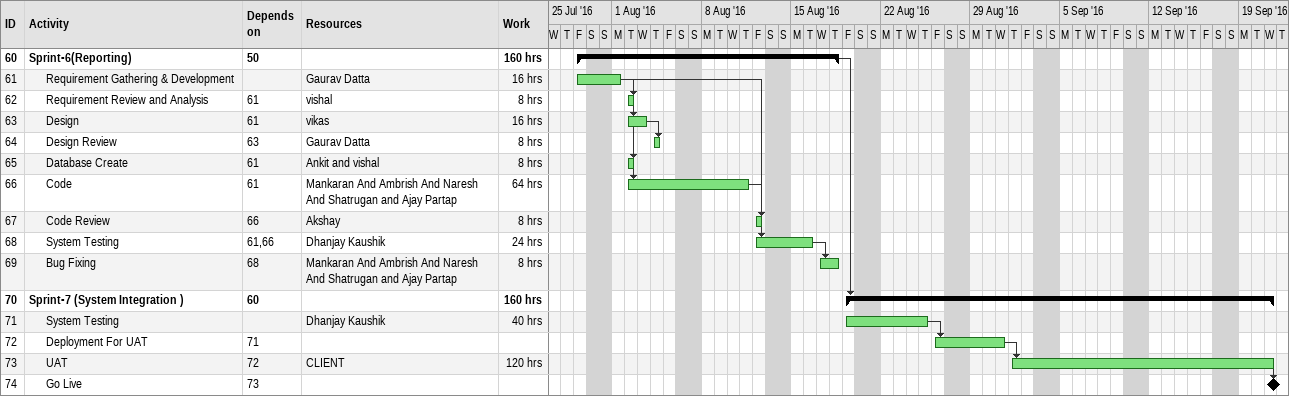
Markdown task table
| ID | Level | Task | Start | Finish | Predecessors | Resources | Work (h) |
|---|---|---|---|---|---|---|---|
| 60 | 1 | **Sprint-6(Reporting)** | 2016-07-29 | 2016-08-18 | 50 |  | 160 |
| 61 | 2 | Requirement Gathering & Development | 2016-07-29 | 2016-08-01 |  | Gaurav Datta | 16 |
| 62 | 2 | Requirement Review and Analysis | 2016-08-02 | 2016-08-02 | 61 | vishal | 8 |
| 63 | 2 | Design | 2016-08-02 | 2016-08-03 | 61 | vikas | 16 |
| 64 | 2 | Design Review | 2016-08-04 | 2016-08-04 | 63 | Gaurav Datta | 8 |
| 65 | 2 | Database Create | 2016-08-02 | 2016-08-02 | 61 | Ankit and vishal | 8 |
| 66 | 2 | Code | 2016-08-02 | 2016-08-11 | 61 | Mankaran And Ambrish And Naresh And Shatrugan and Ajay Partap | 64 |
| 67 | 2 | Code Review | 2016-08-12 | 2016-08-12 | 66 | Akshay | 8 |
| 68 | 2 | System Testing | 2016-08-12 | 2016-08-16 | 61, 66 | Dhanjay Kaushik | 24 |
| 69 | 2 | Bug Fixing | 2016-08-17 | 2016-08-18 | 68 | Mankaran And Ambrish And Naresh And Shatrugan and Ajay Partap | 8 |
| 70 | 1 | **Sprint-7 (System Integration )** | 2016-08-19 | 2016-09-21 | 60 |  | 160 |
| 71 | 2 | System Testing | 2016-08-19 | 2016-08-25 |  | Dhanjay Kaushik | 40 |
| 72 | 2 | Deployment For UAT | 2016-08-26 | 2016-08-31 | 71 |  |  |
| 73 | 2 | UAT | 2016-09-01 | 2016-09-21 | 72 | CLIENT | 120 |
| 74 | 2 | Go Live (milestone) | 2016-09-21 | 2016-09-21 | 73 |  |  |
